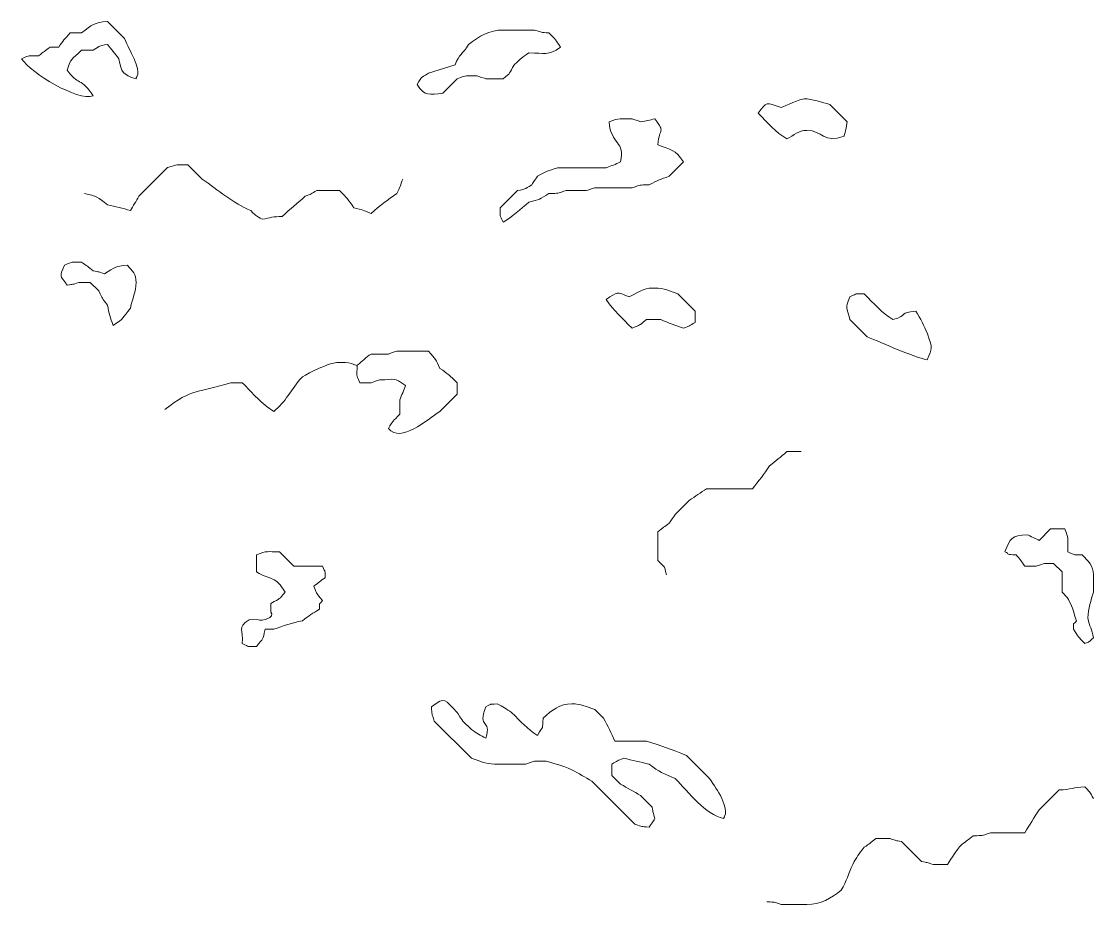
# Model space of a CAD drawing. Header units: centimetres. Extents: x -40.3 to 39, y -29.8 to 28.8.
# Drawn here: x -4.47 to 1.87, y -9.88 to -4.66 of the extents above; entities that cross this region are included whole.
import ezdxf

# ---------------------------------------------------------------- set-up
doc = ezdxf.new("R2010")
doc.units = ezdxf.units.CM
doc.header["$MEASUREMENT"] = 0
doc.layers.add('layer 1', color=7, linetype='Continuous')

msp = doc.modelspace()

# ---------------------------------------------------------------- linework, layer by layer
at = {"layer": 'layer 1', "color": 225, "lineweight": 0}
for points, knots in [([(-3.7928, -5.00113), (-3.87428, -4.97765), (-3.87736, -4.96367), (-3.89443, -4.88253), (-3.89443, -4.88253), (-3.91976, -4.85118), (-3.93682, -4.82917), (-3.96219, -4.79786), (-3.96219, -4.79786), (-4.01941, -4.80889), (-3.99626, -4.80249), (-4.0469, -4.83171), (-4.0469, -4.83171), (-4.0469, -4.83171), (-4.11467, -4.83173), (-4.11467, -4.83173), (-4.11467, -4.83173), (-4.17417, -4.89121), (-4.17789, -4.87559), (-4.19934, -4.95031), (-4.19934, -4.95031), (-4.13983, -5.0401), (-4.11512, -4.99123), (-4.04686, -5.10279), (-4.04686, -5.10279), (-4.14064, -5.13201), (-4.41048, -4.97123), (-4.47039, -4.88255), (-4.47039, -4.88255), (-4.41244, -4.86005), (-4.43838, -4.8656), (-4.36876, -4.8656), (-4.36876, -4.8656), (-4.3383, -4.84153), (-4.33198, -4.83549), (-4.30099, -4.81481), (-4.30099, -4.81481), (-4.30099, -4.81481), (-4.2502, -4.81481), (-4.2502, -4.81481), (-4.2502, -4.81481), (-4.2226, -4.77353), (-4.21906, -4.76977), (-4.18243, -4.7301), (-4.18243, -4.7301), (-4.18243, -4.7301), (-4.11467, -4.73012), (-4.11467, -4.73012), (-4.11467, -4.73012), (-4.0522, -4.68082), (-4.04304, -4.66857), (-3.96219, -4.66235), (-3.96219, -4.66235), (-3.96219, -4.66235), (-3.86056, -4.76399), (-3.86056, -4.76399), (-3.86056, -4.76399), (-3.84257, -4.80889), (-3.82466, -4.83852), (-3.80511, -4.88259), (-3.80511, -4.88259), (-3.76202, -4.97972), (-3.79452, -4.98743), (-3.7928, -5.00113)], [0, 0, 0, 0, 0.0588235, 0.0588235, 0.0588235, 0.0588235, 0.1176471, 0.1176471, 0.1176471, 0.1176471, 0.1764706, 0.1764706, 0.1764706, 0.1764706, 0.2352941, 0.2352941, 0.2352941, 0.2352941, 0.2941176, 0.2941176, 0.2941176, 0.2941176, 0.3529412, 0.3529412, 0.3529412, 0.3529412, 0.4117647, 0.4117647, 0.4117647, 0.4117647, 0.4705882, 0.4705882, 0.4705882, 0.4705882, 0.5294118, 0.5294118, 0.5294118, 0.5294118, 0.5882353, 0.5882353, 0.5882353, 0.5882353, 0.6470588, 0.6470588, 0.6470588, 0.6470588, 0.7058824, 0.7058824, 0.7058824, 0.7058824, 0.7647059, 0.7647059, 0.7647059, 0.7647059, 0.8235294, 0.8235294, 0.8235294, 0.8235294, 0.8823529, 0.8823529, 0.8823529, 0.8823529, 1, 1, 1, 1]), ([(-1.77683, -4.98406), (-1.77399, -4.98506), (-1.72704, -5.0006), (-1.72601, -5.001), (-1.72601, -5.001), (-1.67808, -5.00201), (-1.65678, -5.00307), (-1.62438, -5.00098), (-1.62438, -5.00098), (-1.57563, -4.96318), (-1.5917, -4.97486), (-1.55663, -4.91629), (-1.55663, -4.91629), (-1.51694, -4.87965), (-1.51322, -4.87613), (-1.47192, -4.84853), (-1.47192, -4.84853), (-1.37575, -4.84855), (-1.36026, -4.86784), (-1.28558, -4.81466), (-1.28558, -4.81466), (-1.3142, -4.7679), (-1.31029, -4.77297), (-1.35332, -4.72995), (-1.35332, -4.72995), (-1.40689, -4.72583), (-1.38832, -4.72954), (-1.43803, -4.713), (-1.43803, -4.713), (-1.43803, -4.713), (-1.48885, -4.713), (-1.48885, -4.713), (-1.48885, -4.713), (-1.48885, -4.713), (-1.62438, -4.713), (-1.62438, -4.713), (-1.62438, -4.713), (-1.70431, -4.71302), (-1.76731, -4.7501), (-1.82767, -4.79771), (-1.82767, -4.79771), (-1.86519, -4.8627), (-1.88374, -4.85062), (-1.90743, -4.91913), (-1.90743, -4.91913), (-1.90743, -4.91913), (-2.06483, -4.96713), (-2.06483, -4.96713), (-2.06483, -4.96713), (-2.1234, -5.0063), (-2.09495, -4.97804), (-2.13259, -5.03487), (-2.13259, -5.03487), (-2.08333, -5.10744), (-2.06056, -5.09474), (-1.98012, -5.08569), (-1.98012, -5.08569), (-1.98012, -5.08569), (-1.89543, -5.00102), (-1.89543, -5.00102), (-1.89543, -5.00102), (-1.83324, -4.97686), (-1.84841, -4.98406), (-1.77683, -4.98406)], [0, 0, 0, 0, 0.0588235, 0.0588235, 0.0588235, 0.0588235, 0.1176471, 0.1176471, 0.1176471, 0.1176471, 0.1764706, 0.1764706, 0.1764706, 0.1764706, 0.2352941, 0.2352941, 0.2352941, 0.2352941, 0.2941176, 0.2941176, 0.2941176, 0.2941176, 0.3529412, 0.3529412, 0.3529412, 0.3529412, 0.4117647, 0.4117647, 0.4117647, 0.4117647, 0.4705882, 0.4705882, 0.4705882, 0.4705882, 0.5294118, 0.5294118, 0.5294118, 0.5294118, 0.5882353, 0.5882353, 0.5882353, 0.5882353, 0.6470588, 0.6470588, 0.6470588, 0.6470588, 0.7058824, 0.7058824, 0.7058824, 0.7058824, 0.7647059, 0.7647059, 0.7647059, 0.7647059, 0.8235294, 0.8235294, 0.8235294, 0.8235294, 0.8823529, 0.8823529, 0.8823529, 0.8823529, 1, 1, 1, 1]), ([(0.39161, -5.33989), (0.26957, -5.38729), (0.26362, -5.30601), (0.17139, -5.30604), (0.17139, -5.30604), (0.1229, -5.30601), (0.09505, -5.33421), (0.05279, -5.35683), (0.05279, -5.35683), (-0.01422, -5.31585), (-0.05781, -5.26318), (-0.11665, -5.20436), (-0.11665, -5.20436), (-0.06385, -5.13397), (-0.07209, -5.14099), (0.01892, -5.17049), (0.01892, -5.17049), (0.03941, -5.16227), (0.13912, -5.11965), (0.15445, -5.11967), (0.15445, -5.11967), (0.20219, -5.11965), (0.26377, -5.13954), (0.30692, -5.15356), (0.30692, -5.15356), (0.30692, -5.15356), (0.40856, -5.2552), (0.40856, -5.2552), (0.40856, -5.2552), (0.40856, -5.27998), (0.39163, -5.3386), (0.39161, -5.33989)], [0, 0, 0, 0, 0.1111111, 0.1111111, 0.1111111, 0.1111111, 0.2222222, 0.2222222, 0.2222222, 0.2222222, 0.3333333, 0.3333333, 0.3333333, 0.3333333, 0.4444444, 0.4444444, 0.4444444, 0.4444444, 0.5555556, 0.5555556, 0.5555556, 0.5555556, 0.6666667, 0.6666667, 0.6666667, 0.6666667, 0.7777778, 0.7777778, 0.7777778, 0.7777778, 1, 1, 1, 1]), ([(-0.55708, -5.49236), (-0.55708, -5.49236), (-0.64177, -5.57707), (-0.64177, -5.57707), (-0.64177, -5.57707), (-0.69908, -5.59688), (-0.70595, -5.59645), (-0.76037, -5.62787), (-0.76037, -5.62787), (-0.82696, -5.62927), (-0.80216, -5.62541), (-0.86201, -5.64483), (-0.86201, -5.64483), (-0.86201, -5.64483), (-1.08225, -5.64481), (-1.08225, -5.64481), (-1.08225, -5.64481), (-1.08327, -5.64522), (-1.13022, -5.66075), (-1.13306, -5.66178), (-1.13306, -5.66178), (-1.13306, -5.66178), (-1.25164, -5.66176), (-1.25164, -5.66176), (-1.25164, -5.66176), (-1.31147, -5.68116), (-1.28669, -5.67727), (-1.35328, -5.6787), (-1.35328, -5.6787), (-1.40866, -5.71185), (-1.407, -5.71586), (-1.47188, -5.72952), (-1.47188, -5.72952), (-1.5205, -5.77436), (-1.5711, -5.81551), (-1.62438, -5.84812), (-1.62438, -5.84812), (-1.64583, -5.79404), (-1.63983, -5.83192), (-1.6413, -5.76344), (-1.6413, -5.76344), (-1.6413, -5.76344), (-1.53967, -5.66178), (-1.53967, -5.66178), (-1.53967, -5.66178), (-1.48247, -5.65072), (-1.50558, -5.65713), (-1.45496, -5.62791), (-1.45496, -5.62791), (-1.45389, -5.6259), (-1.42292, -5.57997), (-1.42109, -5.57707), (-1.42109, -5.57707), (-1.36666, -5.54565), (-1.35979, -5.5461), (-1.30248, -5.52627), (-1.30248, -5.52627), (-1.30248, -5.52627), (-1.0145, -5.52627), (-1.0145, -5.52627), (-1.0145, -5.52627), (-0.97882, -5.51443), (-0.96319, -5.5079), (-0.92981, -5.49238), (-0.92981, -5.49238), (-0.89908, -5.36821), (-0.98697, -5.39307), (-0.99756, -5.25524), (-0.99756, -5.25524), (-0.93272, -5.23003), (-0.93538, -5.23829), (-0.86203, -5.23827), (-0.86203, -5.23827), (-0.861, -5.23868), (-0.81405, -5.25419), (-0.81121, -5.25524), (-0.81121, -5.25524), (-0.77738, -5.24869), (-0.76035, -5.24465), (-0.72652, -5.23827), (-0.72652, -5.23827), (-0.66247, -5.32819), (-0.70123, -5.2822), (-0.70958, -5.39075), (-0.70958, -5.39075), (-0.63251, -5.42233), (-0.60894, -5.41738), (-0.55708, -5.49236)], [0, 0, 0, 0, 0.0434783, 0.0434783, 0.0434783, 0.0434783, 0.0869565, 0.0869565, 0.0869565, 0.0869565, 0.1304348, 0.1304348, 0.1304348, 0.1304348, 0.173913, 0.173913, 0.173913, 0.173913, 0.2173913, 0.2173913, 0.2173913, 0.2173913, 0.2608696, 0.2608696, 0.2608696, 0.2608696, 0.3043478, 0.3043478, 0.3043478, 0.3043478, 0.3478261, 0.3478261, 0.3478261, 0.3478261, 0.3913043, 0.3913043, 0.3913043, 0.3913043, 0.4347826, 0.4347826, 0.4347826, 0.4347826, 0.4782609, 0.4782609, 0.4782609, 0.4782609, 0.5217391, 0.5217391, 0.5217391, 0.5217391, 0.5652174, 0.5652174, 0.5652174, 0.5652174, 0.6086957, 0.6086957, 0.6086957, 0.6086957, 0.6521739, 0.6521739, 0.6521739, 0.6521739, 0.6956522, 0.6956522, 0.6956522, 0.6956522, 0.7391304, 0.7391304, 0.7391304, 0.7391304, 0.7826087, 0.7826087, 0.7826087, 0.7826087, 0.826087, 0.826087, 0.826087, 0.826087, 0.8695652, 0.8695652, 0.8695652, 0.8695652, 0.9130435, 0.9130435, 0.9130435, 0.9130435, 1, 1, 1, 1]), ([(-4.09772, -5.67864), (-4.02413, -5.69416), (-4.02178, -5.69939), (-3.96219, -5.7464), (-3.96219, -5.7464), (-3.91383, -5.75556), (-3.8724, -5.76546), (-3.82665, -5.78027), (-3.82665, -5.78027), (-3.80932, -5.75089), (-3.79339, -5.72487), (-3.77585, -5.69559), (-3.77585, -5.69559), (-3.77585, -5.69559), (-3.60643, -5.52617), (-3.60643, -5.52617), (-3.60643, -5.52617), (-3.54364, -5.50585), (-3.55798, -5.50924), (-3.48783, -5.50924), (-3.48783, -5.50924), (-3.48783, -5.50924), (-3.40314, -5.59395), (-3.40314, -5.59395), (-3.40314, -5.59395), (-3.30816, -5.65813), (-3.21863, -5.73652), (-3.11516, -5.7803), (-3.11516, -5.7803), (-3.07546, -5.81999), (-3.08658, -5.80747), (-3.04737, -5.83109), (-3.04737, -5.83109), (-2.99967, -5.82211), (-2.98159, -5.81532), (-2.92879, -5.81419), (-2.92879, -5.81419), (-2.87795, -5.76442), (-2.84342, -5.74186), (-2.79326, -5.69559), (-2.79326, -5.69559), (-2.75655, -5.68235), (-2.75756, -5.68058), (-2.72548, -5.66171), (-2.72548, -5.66171), (-2.72548, -5.66171), (-2.58997, -5.66171), (-2.58997, -5.66171), (-2.58997, -5.66171), (-2.54637, -5.70626), (-2.53743, -5.71576), (-2.50531, -5.76335), (-2.50531, -5.76335), (-2.45468, -5.77404), (-2.44992, -5.77867), (-2.40365, -5.79722), (-2.40365, -5.79722), (-2.35337, -5.7508), (-2.30505, -5.71505), (-2.25118, -5.67864), (-2.25118, -5.67864), (-2.23483, -5.64424), (-2.22983, -5.63015), (-2.21728, -5.59393)], [0, 0, 0, 0, 0.0588235, 0.0588235, 0.0588235, 0.0588235, 0.1176471, 0.1176471, 0.1176471, 0.1176471, 0.1764706, 0.1764706, 0.1764706, 0.1764706, 0.2352941, 0.2352941, 0.2352941, 0.2352941, 0.2941176, 0.2941176, 0.2941176, 0.2941176, 0.3529412, 0.3529412, 0.3529412, 0.3529412, 0.4117647, 0.4117647, 0.4117647, 0.4117647, 0.4705882, 0.4705882, 0.4705882, 0.4705882, 0.5294118, 0.5294118, 0.5294118, 0.5294118, 0.5882353, 0.5882353, 0.5882353, 0.5882353, 0.6470588, 0.6470588, 0.6470588, 0.6470588, 0.7058824, 0.7058824, 0.7058824, 0.7058824, 0.7647059, 0.7647059, 0.7647059, 0.7647059, 0.8235294, 0.8235294, 0.8235294, 0.8235294, 0.8823529, 0.8823529, 0.8823529, 0.8823529, 1, 1, 1, 1]), ([(-3.82667, -6.35634), (-3.87678, -6.41813), (-3.85956, -6.41499), (-3.92832, -6.458), (-3.92832, -6.458), (-3.94696, -6.41254), (-3.95278, -6.38932), (-3.96219, -6.3394), (-3.96219, -6.3394), (-3.99769, -6.29065), (-3.98798, -6.3061), (-4.01301, -6.25469), (-4.01301, -6.25469), (-4.01301, -6.25469), (-4.06383, -6.20389), (-4.06383, -6.20389), (-4.06383, -6.20389), (-4.06383, -6.20389), (-4.13157, -6.20387), (-4.13157, -6.20387), (-4.13157, -6.20387), (-4.17323, -6.21883), (-4.16064, -6.21332), (-4.19934, -6.22084), (-4.19934, -6.22084), (-4.24633, -6.15484), (-4.24597, -6.17875), (-4.21628, -6.10223), (-4.21628, -6.10223), (-4.15831, -6.07972), (-4.18431, -6.08529), (-4.11465, -6.08527), (-4.11465, -6.08527), (-4.08257, -6.1058), (-4.07757, -6.11135), (-4.04688, -6.1361), (-4.04688, -6.1361), (-4.01054, -6.14372), (-4.01775, -6.14024), (-3.97912, -6.15303), (-3.97912, -6.15303), (-3.91646, -6.11549), (-3.91989, -6.10808), (-3.84359, -6.10221), (-3.84359, -6.10221), (-3.81405, -6.13965), (-3.79277, -6.15356), (-3.79277, -6.20387), (-3.79277, -6.20387), (-3.79277, -6.26457), (-3.81516, -6.29549), (-3.82667, -6.35634)], [0, 0, 0, 0, 0.0714286, 0.0714286, 0.0714286, 0.0714286, 0.1428571, 0.1428571, 0.1428571, 0.1428571, 0.2142857, 0.2142857, 0.2142857, 0.2142857, 0.2857143, 0.2857143, 0.2857143, 0.2857143, 0.3571429, 0.3571429, 0.3571429, 0.3571429, 0.4285714, 0.4285714, 0.4285714, 0.4285714, 0.5, 0.5, 0.5, 0.5, 0.5714286, 0.5714286, 0.5714286, 0.5714286, 0.6428571, 0.6428571, 0.6428571, 0.6428571, 0.7142857, 0.7142857, 0.7142857, 0.7142857, 0.7857143, 0.7857143, 0.7857143, 0.7857143, 0.8571429, 0.8571429, 0.8571429, 0.8571429, 1, 1, 1, 1]), ([(-0.48932, -6.44099), (-0.52142, -6.46156), (-0.52176, -6.46133), (-0.55706, -6.47488), (-0.55706, -6.47488), (-0.60536, -6.45815), (-0.64533, -6.44304), (-0.69261, -6.42406), (-0.69261, -6.42406), (-0.69261, -6.42406), (-0.7773, -6.42408), (-0.7773, -6.42408), (-0.7773, -6.42408), (-0.82937, -6.46609), (-0.80259, -6.44978), (-0.86199, -6.47488), (-0.86199, -6.47488), (-0.92333, -6.41352), (-0.96823, -6.37389), (-1.01446, -6.30546), (-1.01446, -6.30546), (-0.94791, -6.25804), (-0.95562, -6.25876), (-0.87893, -6.28853), (-0.87893, -6.28853), (-0.83936, -6.27014), (-0.78884, -6.23772), (-0.74338, -6.23772), (-0.74338, -6.23772), (-0.74338, -6.23772), (-0.72646, -6.23772), (-0.72646, -6.23772), (-0.72646, -6.23772), (-0.67423, -6.23772), (-0.63618, -6.25594), (-0.59093, -6.27161), (-0.59093, -6.27161), (-0.59093, -6.27161), (-0.48928, -6.37324), (-0.48928, -6.37324), (-0.48928, -6.37324), (-0.48928, -6.37324), (-0.4893, -6.44099), (-0.48932, -6.44099)], [0, 0, 0, 0, 0.0833333, 0.0833333, 0.0833333, 0.0833333, 0.1666667, 0.1666667, 0.1666667, 0.1666667, 0.25, 0.25, 0.25, 0.25, 0.3333333, 0.3333333, 0.3333333, 0.3333333, 0.4166667, 0.4166667, 0.4166667, 0.4166667, 0.5, 0.5, 0.5, 0.5, 0.5833333, 0.5833333, 0.5833333, 0.5833333, 0.6666667, 0.6666667, 0.6666667, 0.6666667, 0.75, 0.75, 0.75, 0.75, 0.8333333, 0.8333333, 0.8333333, 0.8333333, 1, 1, 1, 1]), ([(0.8829, -6.66129), (0.79395, -6.64257), (0.61791, -6.56219), (0.52712, -6.52578), (0.52712, -6.52578), (0.52712, -6.52578), (0.42548, -6.42413), (0.42548, -6.42413), (0.42548, -6.42413), (0.4096, -6.34018), (0.39355, -6.37083), (0.42548, -6.28858), (0.42548, -6.28858), (0.47957, -6.26711), (0.44164, -6.27313), (0.51017, -6.27167), (0.51017, -6.27167), (0.56899, -6.33047), (0.6126, -6.38315), (0.67959, -6.42415), (0.67959, -6.42415), (0.7738, -6.39706), (0.71457, -6.38321), (0.81512, -6.37333), (0.81512, -6.37333), (0.84239, -6.41885), (0.86566, -6.45887), (0.88352, -6.50884), (0.88352, -6.50884), (0.91656, -6.60125), (0.91108, -6.58781), (0.8829, -6.66129)], [0, 0, 0, 0, 0.1111111, 0.1111111, 0.1111111, 0.1111111, 0.2222222, 0.2222222, 0.2222222, 0.2222222, 0.3333333, 0.3333333, 0.3333333, 0.3333333, 0.4444444, 0.4444444, 0.4444444, 0.4444444, 0.5555556, 0.5555556, 0.5555556, 0.5555556, 0.6666667, 0.6666667, 0.6666667, 0.6666667, 0.7777778, 0.7777778, 0.7777778, 0.7777778, 1, 1, 1, 1]), ([(-2.40365, -6.62729), (-2.40365, -6.62729), (-2.30201, -6.62727), (-2.30201, -6.62727), (-2.30201, -6.62727), (-2.30099, -6.62686), (-2.25401, -6.61137), (-2.2512, -6.61032), (-2.2512, -6.61032), (-2.2512, -6.61032), (-2.06485, -6.61034), (-2.06485, -6.61034), (-2.06485, -6.61034), (-2.02042, -6.6596), (-2.02291, -6.65892), (-1.99709, -6.71198), (-1.99709, -6.71198), (-1.94949, -6.74414), (-1.94, -6.75311), (-1.89545, -6.79669), (-1.89545, -6.79669), (-1.89545, -6.79669), (-1.89545, -6.86445), (-1.89545, -6.86445), (-1.89545, -6.86445), (-1.89545, -6.86445), (-1.99709, -6.96609), (-1.99709, -6.96609), (-1.99709, -6.96609), (-2.07636, -7.01793), (-2.2268, -7.15533), (-2.30204, -7.06772), (-2.30204, -7.06772), (-2.27301, -7.01964), (-2.27696, -7.02666), (-2.23425, -6.98305), (-2.23425, -6.98305), (-2.23425, -6.98305), (-2.23425, -6.89834), (-2.23425, -6.89834), (-2.23425, -6.89834), (-2.22287, -6.87056), (-2.21156, -6.84153), (-2.20038, -6.81366), (-2.20038, -6.81366), (-2.27297, -6.76192), (-2.25865, -6.77978), (-2.35285, -6.77978), (-2.35285, -6.77978), (-2.35388, -6.78019), (-2.40083, -6.79566), (-2.40367, -6.79671), (-2.40367, -6.79671), (-2.40367, -6.79671), (-2.47141, -6.79669), (-2.47141, -6.79669), (-2.47141, -6.79669), (-2.49393, -6.73874), (-2.48836, -6.7647), (-2.48614, -6.69388), (-2.48614, -6.69388), (-2.45393, -6.66899), (-2.43517, -6.6475), (-2.40365, -6.62729)], [0, 0, 0, 0, 0.0588235, 0.0588235, 0.0588235, 0.0588235, 0.1176471, 0.1176471, 0.1176471, 0.1176471, 0.1764706, 0.1764706, 0.1764706, 0.1764706, 0.2352941, 0.2352941, 0.2352941, 0.2352941, 0.2941176, 0.2941176, 0.2941176, 0.2941176, 0.3529412, 0.3529412, 0.3529412, 0.3529412, 0.4117647, 0.4117647, 0.4117647, 0.4117647, 0.4705882, 0.4705882, 0.4705882, 0.4705882, 0.5294118, 0.5294118, 0.5294118, 0.5294118, 0.5882353, 0.5882353, 0.5882353, 0.5882353, 0.6470588, 0.6470588, 0.6470588, 0.6470588, 0.7058824, 0.7058824, 0.7058824, 0.7058824, 0.7647059, 0.7647059, 0.7647059, 0.7647059, 0.8235294, 0.8235294, 0.8235294, 0.8235294, 0.8823529, 0.8823529, 0.8823529, 0.8823529, 1, 1, 1, 1]), ([(-2.48834, -6.69501), (-2.51307, -6.68613), (-2.52699, -6.67811), (-2.5561, -6.67811), (-2.5561, -6.67811), (-2.5561, -6.67811), (-2.60692, -6.67809), (-2.60692, -6.67809), (-2.60692, -6.67809), (-2.65127, -6.67811), (-2.76983, -6.73861), (-2.81021, -6.76277), (-2.81021, -6.76277), (-2.8781, -6.83634), (-2.90875, -6.9126), (-2.97961, -6.96607), (-2.97961, -6.96607), (-3.04934, -6.9234), (-3.10423, -6.85839), (-3.16598, -6.79667), (-3.16598, -6.79667), (-3.16598, -6.79667), (-3.23372, -6.79665), (-3.23372, -6.79665), (-3.23372, -6.79665), (-3.42469, -6.85858), (-3.45957, -6.82635), (-3.62252, -6.95497)], [0, 0, 0, 0, 0.125, 0.125, 0.125, 0.125, 0.25, 0.25, 0.25, 0.25, 0.375, 0.375, 0.375, 0.375, 0.5, 0.5, 0.5, 0.5, 0.625, 0.625, 0.625, 0.625, 0.75, 0.75, 0.75, 0.75, 1, 1, 1, 1]), ([(-0.65872, -7.93185), (-0.67677, -7.86543), (-0.65306, -7.90846), (-0.70956, -7.84719), (-0.70956, -7.84719), (-0.70956, -7.84719), (-0.70953, -7.67777), (-0.70953, -7.67777), (-0.70953, -7.67777), (-0.67908, -7.65367), (-0.67274, -7.64763), (-0.64177, -7.62693), (-0.64177, -7.62693), (-0.64068, -7.62492), (-0.60973, -7.57901), (-0.6079, -7.57611), (-0.6079, -7.57611), (-0.6079, -7.57611), (-0.52321, -7.49144), (-0.52321, -7.49144), (-0.52321, -7.49144), (-0.48887, -7.46897), (-0.45587, -7.44611), (-0.42158, -7.42366), (-0.42158, -7.42366), (-0.42158, -7.42366), (-0.15054, -7.42366), (-0.15054, -7.42366), (-0.15054, -7.42366), (-0.11373, -7.37826), (-0.08075, -7.33528), (-0.04889, -7.28815), (-0.04889, -7.28815), (-0.00921, -7.25595), (0.01333, -7.23985), (0.05275, -7.20342), (0.05275, -7.20342), (0.05275, -7.20342), (0.13744, -7.20344), (0.13744, -7.20344)], [0, 0, 0, 0, 0.0909091, 0.0909091, 0.0909091, 0.0909091, 0.1818182, 0.1818182, 0.1818182, 0.1818182, 0.2727273, 0.2727273, 0.2727273, 0.2727273, 0.3636364, 0.3636364, 0.3636364, 0.3636364, 0.4545455, 0.4545455, 0.4545455, 0.4545455, 0.5454545, 0.5454545, 0.5454545, 0.5454545, 0.6363636, 0.6363636, 0.6363636, 0.6363636, 0.7272727, 0.7272727, 0.7272727, 0.7272727, 0.8181818, 0.8181818, 0.8181818, 0.8181818, 1, 1, 1, 1]), ([(1.74689, -8.2536), (1.77589, -8.30171), (1.77194, -8.29468), (1.81465, -8.33829), (1.81465, -8.33829), (1.8561, -8.31942), (1.83111, -8.33154), (1.86547, -8.30446), (1.86547, -8.30446), (1.85375, -8.2489), (1.84331, -8.24165), (1.8316, -8.18596), (1.8316, -8.18596), (1.83589, -8.13013), (1.84916, -8.08379), (1.86547, -8.03349), (1.86547, -8.03349), (1.86547, -8.03349), (1.86547, -7.98267), (1.86547, -7.98267), (1.86547, -7.98267), (1.86547, -7.98267), (1.86545, -7.93185), (1.86545, -7.93185), (1.86545, -7.93185), (1.86547, -7.87756), (1.83401, -7.85261), (1.7977, -7.81327), (1.7977, -7.81327), (1.72917, -7.81186), (1.7671, -7.81778), (1.71301, -7.79633), (1.71301, -7.79633), (1.71301, -7.72295), (1.72125, -7.72564), (1.69607, -7.6608), (1.69607, -7.6608), (1.69607, -7.6608), (1.61138, -7.66078), (1.61138, -7.66078), (1.61138, -7.66078), (1.61138, -7.66078), (1.54362, -7.72854), (1.54362, -7.72854), (1.54362, -7.72854), (1.5319, -7.72237), (1.48667, -7.70082), (1.47587, -7.69469), (1.47587, -7.69469), (1.37851, -7.70216), (1.37552, -7.71313), (1.34032, -7.79633), (1.34032, -7.79633), (1.37484, -7.80999), (1.34267, -7.81323), (1.40809, -7.81323), (1.40809, -7.81323), (1.43285, -7.84392), (1.43837, -7.84896), (1.45888, -7.88101), (1.45888, -7.88101), (1.45888, -7.88101), (1.52667, -7.88101), (1.52667, -7.88101), (1.52667, -7.88101), (1.58649, -7.86159), (1.56171, -7.86548), (1.6283, -7.86407), (1.6283, -7.86407), (1.6283, -7.86407), (1.6791, -7.91489), (1.6791, -7.91489), (1.6791, -7.91489), (1.6791, -7.91489), (1.67912, -8.03347), (1.67912, -8.03347), (1.67912, -8.03347), (1.71737, -8.07498), (1.70467, -8.05684), (1.72994, -8.10123), (1.72994, -8.10123), (1.74627, -8.14108), (1.75056, -8.16193), (1.76381, -8.2028), (1.76381, -8.2028), (1.74285, -8.24122), (1.74686, -8.19228), (1.74689, -8.2536)], [0, 0, 0, 0, 0.0434783, 0.0434783, 0.0434783, 0.0434783, 0.0869565, 0.0869565, 0.0869565, 0.0869565, 0.1304348, 0.1304348, 0.1304348, 0.1304348, 0.173913, 0.173913, 0.173913, 0.173913, 0.2173913, 0.2173913, 0.2173913, 0.2173913, 0.2608696, 0.2608696, 0.2608696, 0.2608696, 0.3043478, 0.3043478, 0.3043478, 0.3043478, 0.3478261, 0.3478261, 0.3478261, 0.3478261, 0.3913043, 0.3913043, 0.3913043, 0.3913043, 0.4347826, 0.4347826, 0.4347826, 0.4347826, 0.4782609, 0.4782609, 0.4782609, 0.4782609, 0.5217391, 0.5217391, 0.5217391, 0.5217391, 0.5652174, 0.5652174, 0.5652174, 0.5652174, 0.6086957, 0.6086957, 0.6086957, 0.6086957, 0.6521739, 0.6521739, 0.6521739, 0.6521739, 0.6956522, 0.6956522, 0.6956522, 0.6956522, 0.7391304, 0.7391304, 0.7391304, 0.7391304, 0.7826087, 0.7826087, 0.7826087, 0.7826087, 0.826087, 0.826087, 0.826087, 0.826087, 0.8695652, 0.8695652, 0.8695652, 0.8695652, 0.9130435, 0.9130435, 0.9130435, 0.9130435, 1, 1, 1, 1]), ([(-3.08127, -7.91489), (-2.98934, -7.96794), (-2.97276, -7.9361), (-2.91187, -8.03349), (-2.91187, -8.03349), (-2.94964, -8.08224), (-2.93799, -8.06619), (-2.99658, -8.10127), (-2.99658, -8.10127), (-2.99658, -8.10127), (-2.99656, -8.15209), (-2.99656, -8.15209), (-2.99656, -8.15209), (-2.97075, -8.1827), (-3.0427, -8.21057), (-3.07815, -8.19512), (-3.07815, -8.19512), (-3.07815, -8.19512), (-3.12425, -8.19691), (-3.12425, -8.19691), (-3.12425, -8.19691), (-3.19963, -8.24899), (-3.15748, -8.25225), (-3.16598, -8.3385), (-3.16598, -8.3385), (-3.11189, -8.35997), (-3.1498, -8.35395), (-3.08127, -8.3554), (-3.08127, -8.3554), (-3.03749, -8.29995), (-3.04503, -8.32296), (-3.03043, -8.25373), (-3.03043, -8.25373), (-3.03043, -8.25373), (-2.97963, -8.25366), (-2.97963, -8.25366), (-2.97963, -8.25366), (-2.92299, -8.23407), (-2.87033, -8.21418), (-2.81023, -8.20284), (-2.81023, -8.20284), (-2.76648, -8.16831), (-2.75359, -8.16204), (-2.7086, -8.13514), (-2.7086, -8.13514), (-2.70858, -8.07837), (-2.71351, -8.1195), (-2.69163, -8.08433), (-2.69163, -8.08433), (-2.73231, -8.03272), (-2.7179, -8.05942), (-2.74245, -7.99953), (-2.74245, -7.99953), (-2.71246, -7.97582), (-2.70619, -7.9689), (-2.67468, -7.94878), (-2.67468, -7.94878), (-2.67953, -7.88716), (-2.67054, -7.93002), (-2.69163, -7.88104), (-2.69163, -7.88104), (-2.69163, -7.88104), (-2.86105, -7.88104), (-2.86105, -7.88104), (-2.86105, -7.88104), (-2.86105, -7.88104), (-2.94576, -7.79637), (-2.94576, -7.79637), (-2.94576, -7.79637), (-3.01911, -7.79635), (-3.01643, -7.78813), (-3.08127, -7.81327), (-3.08127, -7.81327), (-3.08127, -7.81327), (-3.08127, -7.91489), (-3.08127, -7.91489)], [0, 0, 0, 0, 0.05, 0.05, 0.05, 0.05, 0.1, 0.1, 0.1, 0.1, 0.15, 0.15, 0.15, 0.15, 0.2, 0.2, 0.2, 0.2, 0.25, 0.25, 0.25, 0.25, 0.3, 0.3, 0.3, 0.3, 0.35, 0.35, 0.35, 0.35, 0.4, 0.4, 0.4, 0.4, 0.45, 0.45, 0.45, 0.45, 0.5, 0.5, 0.5, 0.5, 0.55, 0.55, 0.55, 0.55, 0.6, 0.6, 0.6, 0.6, 0.65, 0.65, 0.65, 0.65, 0.7, 0.7, 0.7, 0.7, 0.75, 0.75, 0.75, 0.75, 0.8, 0.8, 0.8, 0.8, 0.85, 0.85, 0.85, 0.85, 0.9, 0.9, 0.9, 0.9, 1, 1, 1, 1]), ([(-0.3199, -9.37169), (-0.43214, -9.34804), (-0.52295, -9.21949), (-0.6079, -9.13453), (-0.6079, -9.13453), (-0.67566, -9.10736), (-0.69993, -9.09752), (-0.76035, -9.04984), (-0.76035, -9.04984), (-0.81392, -9.03972), (-0.85925, -9.02606), (-0.91283, -9.01595), (-0.91283, -9.01595), (-0.94954, -9.02918), (-0.94855, -9.03097), (-0.98059, -9.04986), (-0.98059, -9.04986), (-0.98059, -9.04986), (-0.98059, -9.1176), (-0.98059, -9.1176), (-0.98059, -9.1176), (-0.98059, -9.1176), (-0.92977, -9.1684), (-0.92977, -9.1684), (-0.92977, -9.1684), (-0.88832, -9.19322), (-0.85262, -9.21136), (-0.81117, -9.23616), (-0.81117, -9.23616), (-0.81117, -9.23616), (-0.74341, -9.30395), (-0.74341, -9.30395), (-0.74341, -9.30395), (-0.73581, -9.34032), (-0.73929, -9.33308), (-0.72648, -9.37169), (-0.72648, -9.37169), (-0.72757, -9.3737), (-0.75852, -9.41963), (-0.76037, -9.42251), (-0.76037, -9.42251), (-0.81851, -9.41792), (-0.79089, -9.4231), (-0.84504, -9.40558), (-0.84504, -9.40558), (-0.84504, -9.40558), (-1.09915, -9.15145), (-1.09915, -9.15145), (-1.09915, -9.15145), (-1.1387, -9.12778), (-1.17758, -9.10518), (-1.21775, -9.08369), (-1.21775, -9.08369), (-1.27898, -9.05524), (-1.30872, -9.0528), (-1.37023, -9.03287), (-1.37023, -9.03287), (-1.37023, -9.03287), (-1.43799, -9.03287), (-1.43799, -9.03287), (-1.43799, -9.03287), (-1.43903, -9.03328), (-1.48597, -9.04879), (-1.48883, -9.04984), (-1.48883, -9.04984), (-1.48883, -9.04984), (-1.59046, -9.04982), (-1.59046, -9.04982), (-1.59046, -9.04982), (-1.59046, -9.04982), (-1.67515, -9.04984), (-1.67515, -9.04984), (-1.67515, -9.04984), (-1.72738, -9.04984), (-1.76543, -9.03161), (-1.8107, -9.01595), (-1.8107, -9.01595), (-1.8107, -9.01595), (-2.03092, -8.79571), (-2.03092, -8.79571), (-2.03092, -8.79571), (-2.04739, -8.74598), (-2.04374, -8.76455), (-2.04786, -8.71102), (-2.04786, -8.71102), (-1.96072, -8.64893), (-1.9744, -8.66761), (-1.89539, -8.74491), (-1.89539, -8.74491), (-1.8943, -8.74692), (-1.86337, -8.79285), (-1.8615, -8.79571), (-1.8615, -8.79571), (-1.8615, -8.79571), (-1.8107, -8.84655), (-1.8107, -8.84655), (-1.8107, -8.84655), (-1.78009, -8.86701), (-1.75758, -8.88044), (-1.72599, -8.89734), (-1.72599, -8.89734), (-1.68877, -8.77782), (-1.77839, -8.84597), (-1.72601, -8.71098), (-1.72601, -8.71098), (-1.67703, -8.68993), (-1.71984, -8.69892), (-1.65823, -8.69405), (-1.65823, -8.69405), (-1.62579, -8.71108), (-1.60468, -8.72449), (-1.57354, -8.74489), (-1.57354, -8.74489), (-1.51623, -8.80222), (-1.48492, -8.83726), (-1.42106, -8.8804), (-1.42106, -8.8804), (-1.38312, -8.81462), (-1.39296, -8.85378), (-1.38719, -8.77876), (-1.38719, -8.77876), (-1.33744, -8.73283), (-1.28637, -8.69409), (-1.21777, -8.69407), (-1.21777, -8.69407), (-1.16555, -8.69409), (-1.12751, -8.7123), (-1.08225, -8.72794), (-1.08225, -8.72794), (-1.08225, -8.72794), (-1.03145, -8.77876), (-1.03145, -8.77876), (-1.03145, -8.77876), (-1.00441, -8.82392), (-0.98543, -8.86751), (-0.96366, -8.91431), (-0.96366, -8.91431), (-0.96366, -8.91431), (-0.77732, -8.91429), (-0.77732, -8.91429), (-0.77732, -8.91429), (-0.68441, -8.94445), (-0.63103, -8.96257), (-0.54014, -8.99902), (-0.54014, -8.99902), (-0.54014, -8.99902), (-0.40461, -9.13455), (-0.40461, -9.13455), (-0.40461, -9.13455), (-0.37755, -9.17597), (-0.35324, -9.20671), (-0.33208, -9.25313), (-0.33208, -9.25313), (-0.28865, -9.3486), (-0.32146, -9.35942), (-0.3199, -9.37169)], [0, 0, 0, 0, 0.025, 0.025, 0.025, 0.025, 0.05, 0.05, 0.05, 0.05, 0.075, 0.075, 0.075, 0.075, 0.1, 0.1, 0.1, 0.1, 0.125, 0.125, 0.125, 0.125, 0.15, 0.15, 0.15, 0.15, 0.175, 0.175, 0.175, 0.175, 0.2, 0.2, 0.2, 0.2, 0.225, 0.225, 0.225, 0.225, 0.25, 0.25, 0.25, 0.25, 0.275, 0.275, 0.275, 0.275, 0.3, 0.3, 0.3, 0.3, 0.325, 0.325, 0.325, 0.325, 0.35, 0.35, 0.35, 0.35, 0.375, 0.375, 0.375, 0.375, 0.4, 0.4, 0.4, 0.4, 0.425, 0.425, 0.425, 0.425, 0.45, 0.45, 0.45, 0.45, 0.475, 0.475, 0.475, 0.475, 0.5, 0.5, 0.5, 0.5, 0.525, 0.525, 0.525, 0.525, 0.55, 0.55, 0.55, 0.55, 0.575, 0.575, 0.575, 0.575, 0.6, 0.6, 0.6, 0.6, 0.625, 0.625, 0.625, 0.625, 0.65, 0.65, 0.65, 0.65, 0.675, 0.675, 0.675, 0.675, 0.7, 0.7, 0.7, 0.7, 0.725, 0.725, 0.725, 0.725, 0.75, 0.75, 0.75, 0.75, 0.775, 0.775, 0.775, 0.775, 0.8, 0.8, 0.8, 0.8, 0.825, 0.825, 0.825, 0.825, 0.85, 0.85, 0.85, 0.85, 0.875, 0.875, 0.875, 0.875, 0.9, 0.9, 0.9, 0.9, 0.925, 0.925, 0.925, 0.925, 0.95, 0.95, 0.95, 0.95, 1, 1, 1, 1]), ([(-0.06579, -9.86311), (-0.01002, -9.86751), (-0.03322, -9.8627), (0.01892, -9.88006), (0.01892, -9.88006), (0.01892, -9.88006), (0.06974, -9.88003), (0.06974, -9.88003), (0.06974, -9.88003), (0.06974, -9.88003), (0.17137, -9.88006), (0.17137, -9.88006), (0.17137, -9.88006), (0.2513, -9.88003), (0.31431, -9.84298), (0.37466, -9.79537), (0.37466, -9.79537), (0.40839, -9.73691), (0.41505, -9.70176), (0.44241, -9.64287), (0.44241, -9.64287), (0.46793, -9.59511), (0.47446, -9.58529), (0.51015, -9.54124), (0.51015, -9.54124), (0.54221, -9.52068), (0.54724, -9.51518), (0.57793, -9.49042), (0.57793, -9.49042), (0.57793, -9.49042), (0.66262, -9.49042), (0.66262, -9.49042), (0.66262, -9.49042), (0.70426, -9.5054), (0.69165, -9.49987), (0.73039, -9.50737), (0.73039, -9.50737), (0.73039, -9.50737), (0.84897, -9.62595), (0.84897, -9.62595), (0.84897, -9.62595), (0.88536, -9.63359), (0.8781, -9.63009), (0.91673, -9.64287), (0.91673, -9.64287), (0.91673, -9.64287), (1.00142, -9.64289), (1.00142, -9.64289), (1.00142, -9.64289), (1.03038, -9.59863), (1.05141, -9.56715), (1.08613, -9.52429), (1.08613, -9.52429), (1.11819, -9.5038), (1.12318, -9.49823), (1.15387, -9.47349), (1.15387, -9.47349), (1.22048, -9.47209), (1.19568, -9.47595), (1.25551, -9.45655), (1.25551, -9.45655), (1.25551, -9.45655), (1.45882, -9.45657), (1.45882, -9.45657), (1.45882, -9.45657), (1.48714, -9.40923), (1.51288, -9.36791), (1.54349, -9.32102), (1.54349, -9.32102), (1.54349, -9.32102), (1.66209, -9.20244), (1.66209, -9.20244), (1.66209, -9.20244), (1.7331, -9.20084), (1.74356, -9.18701), (1.81454, -9.18549), (1.81454, -9.18549), (1.85428, -9.22519), (1.84176, -9.21407), (1.86538, -9.25326)], [0, 0, 0, 0, 0.047619, 0.047619, 0.047619, 0.047619, 0.0952381, 0.0952381, 0.0952381, 0.0952381, 0.1428571, 0.1428571, 0.1428571, 0.1428571, 0.1904762, 0.1904762, 0.1904762, 0.1904762, 0.2380952, 0.2380952, 0.2380952, 0.2380952, 0.2857143, 0.2857143, 0.2857143, 0.2857143, 0.3333333, 0.3333333, 0.3333333, 0.3333333, 0.3809524, 0.3809524, 0.3809524, 0.3809524, 0.4285714, 0.4285714, 0.4285714, 0.4285714, 0.4761905, 0.4761905, 0.4761905, 0.4761905, 0.5238095, 0.5238095, 0.5238095, 0.5238095, 0.5714286, 0.5714286, 0.5714286, 0.5714286, 0.6190476, 0.6190476, 0.6190476, 0.6190476, 0.6666667, 0.6666667, 0.6666667, 0.6666667, 0.7142857, 0.7142857, 0.7142857, 0.7142857, 0.7619048, 0.7619048, 0.7619048, 0.7619048, 0.8095238, 0.8095238, 0.8095238, 0.8095238, 0.8571429, 0.8571429, 0.8571429, 0.8571429, 0.9047619, 0.9047619, 0.9047619, 0.9047619, 1, 1, 1, 1])]:
    msp.add_open_spline(points, degree=3, knots=knots, dxfattribs=at)

doc.saveas('drawing.dxf')
